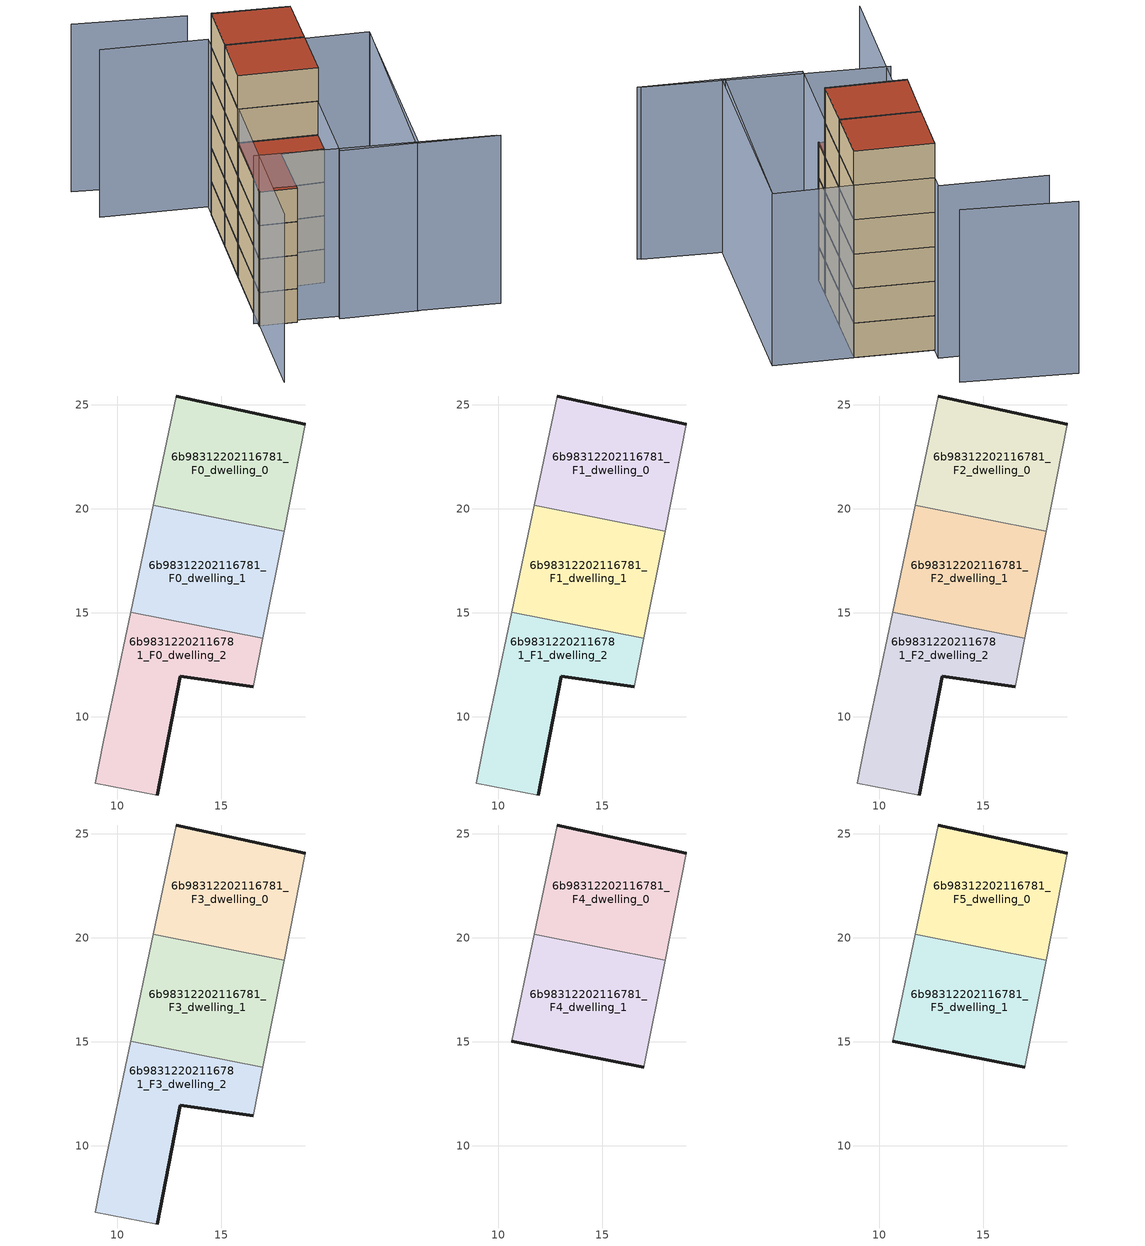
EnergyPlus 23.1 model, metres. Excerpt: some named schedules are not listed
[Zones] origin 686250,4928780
6b98312202116781_F0_dwelling_0
 floor ground (EU_floor_Construction): 18.01,18.93 19.04,24.08 12.84,25.43 11.73,20.18 z0
 wall outside (EU_wall_Construction): 12.84,25.43 19.04,24.08 z0:3
 wall adiabatic (EU_wall_Construction): 11.73,20.18 12.84,25.43 / 19.04,24.08 18.01,18.93 z0:3
 wall to 6b98312202116781_F0_dwelling_1 (EU_wall_Construction): 18.01,18.93 11.73,20.18 z0:3
6b98312202116781_F0_dwelling_1
 floor ground (EU_floor_Construction): 16.98,13.77 18.01,18.93 11.73,20.18 10.64,15.04 z0
 wall adiabatic (EU_wall_Construction): 10.64,15.04 11.73,20.18 / 18.01,18.93 16.98,13.77 z0:3
 wall to 6b98312202116781_F0_dwelling_2 (EU_wall_Construction): 16.98,13.77 10.63,15.04 z0:3
6b98312202116781_F0_dwelling_2
 floor ground (EU_floor_Construction): 11.92,6.25 13.02,11.96 16.52,11.45 16.98,13.77 10.64,15.04 9.31,8.79 8.93,6.82 z0
 wall outside (EU_wall_Construction): 16.52,11.45 13.02,11.96 11.92,6.25 z0:3
 wall adiabatic (EU_wall_Construction): 11.92,6.25 8.93,6.82 9.31,8.79 10.64,15.04 / 16.98,13.77 16.52,11.45 z0:3
6b98312202116781_F1_dwelling_0
 floor to 6b98312202116781_F0_dwelling_0 (EU_floor_Construction): 18.01,18.93 19.04,24.08 12.84,25.43 11.73,20.18 z3
 wall outside (EU_wall_Construction): 12.84,25.43 19.04,24.08 z3:6
 wall adiabatic (EU_wall_Construction): 11.73,20.18 12.84,25.43 / 19.04,24.08 18.01,18.93 z3:6
 wall to 6b98312202116781_F1_dwelling_1 (EU_wall_Construction): 18.01,18.93 11.73,20.18 z3:6
6b98312202116781_F1_dwelling_1
 floor to 6b98312202116781_F0_dwelling_1 (EU_floor_Construction): 16.98,13.77 18.01,18.93 11.73,20.18 10.63,15.04 z3
 wall adiabatic (EU_wall_Construction): 10.64,15.04 11.73,20.18 / 18.01,18.93 16.98,13.77 z3:6
 wall to 6b98312202116781_F1_dwelling_2 (EU_wall_Construction): 16.98,13.77 10.63,15.04 z3:6
6b98312202116781_F1_dwelling_2
 floor to 6b98312202116781_F0_dwelling_2 (EU_floor_Construction): 11.92,6.25 13.02,11.96 16.52,11.45 16.98,13.77 10.63,15.04 9.31,8.79 8.93,6.82 z3
 wall outside (EU_wall_Construction): 16.52,11.45 13.02,11.96 11.92,6.25 z3:6
 wall adiabatic (EU_wall_Construction): 11.92,6.25 8.93,6.82 9.31,8.79 10.64,15.04 / 16.98,13.77 16.52,11.45 z3:6
6b98312202116781_F2_dwelling_0
 floor to 6b98312202116781_F1_dwelling_0 (EU_floor_Construction): 18.01,18.93 19.04,24.08 12.84,25.43 11.73,20.18 z6
 wall outside (EU_wall_Construction): 12.84,25.43 19.04,24.08 z6:9
 wall adiabatic (EU_wall_Construction): 11.73,20.18 12.84,25.43 / 19.04,24.08 18.01,18.93 z6:9
 wall to 6b98312202116781_F2_dwelling_1 (EU_wall_Construction): 18.01,18.93 11.73,20.18 z6:9
6b98312202116781_F2_dwelling_1
 floor to 6b98312202116781_F1_dwelling_1 (EU_floor_Construction): 16.98,13.77 18.01,18.93 11.73,20.18 10.63,15.04 z6
 wall adiabatic (EU_wall_Construction): 10.64,15.04 11.73,20.18 / 18.01,18.93 16.98,13.77 z6:9
 wall to 6b98312202116781_F2_dwelling_2 (EU_wall_Construction): 16.98,13.77 10.63,15.04 z6:9
6b98312202116781_F2_dwelling_2
 floor to 6b98312202116781_F1_dwelling_2 (EU_floor_Construction): 11.92,6.25 13.02,11.96 16.52,11.45 16.98,13.77 10.63,15.04 9.31,8.79 8.93,6.82 z6
 wall outside (EU_wall_Construction): 16.52,11.45 13.02,11.96 11.92,6.25 z6:9
 wall adiabatic (EU_wall_Construction): 11.92,6.25 8.93,6.82 9.31,8.79 10.64,15.04 / 16.98,13.77 16.52,11.45 z6:9
6b98312202116781_F3_dwelling_0
 floor to 6b98312202116781_F2_dwelling_0 (EU_floor_Construction): 18.01,18.93 19.04,24.08 12.84,25.43 11.73,20.18 z9
 wall outside (EU_wall_Construction): 12.84,25.43 19.04,24.08 z9:12
 wall adiabatic (EU_wall_Construction): 11.73,20.18 12.84,25.43 / 19.04,24.08 18.01,18.93 z9:12
 wall to 6b98312202116781_F3_dwelling_1 (EU_wall_Construction): 18.01,18.93 11.73,20.18 z9:12
6b98312202116781_F3_dwelling_1
 floor to 6b98312202116781_F2_dwelling_1 (EU_floor_Construction): 16.98,13.77 18.01,18.93 11.73,20.18 10.63,15.04 z9
 wall adiabatic (EU_wall_Construction): 10.64,15.04 11.73,20.18 / 18.01,18.93 16.98,13.77 z9:12
 wall to 6b98312202116781_F3_dwelling_2 (EU_wall_Construction): 16.98,13.77 10.63,15.04 z9:12
6b98312202116781_F3_dwelling_2
 floor to 6b98312202116781_F2_dwelling_2 (EU_floor_Construction): 11.92,6.25 13.02,11.96 16.52,11.45 16.98,13.77 10.63,15.04 9.31,8.79 8.93,6.82 z9
 wall outside (EU_wall_Construction): 16.52,11.45 13.02,11.96 11.92,6.25 z9:12
 wall adiabatic (EU_wall_Construction): 11.92,6.25 8.93,6.82 9.31,8.79 10.64,15.04 / 16.98,13.77 16.52,11.45 z9:12
 roof outside (EU_roof_Construction): 16.98,13.77 16.52,11.45 13.02,11.96 11.92,6.25 8.93,6.82 9.31,8.79 10.64,15.04 z12
6b98312202116781_F4_dwelling_0
 floor to 6b98312202116781_F3_dwelling_0 (EU_floor_Construction): 18.01,18.93 19.04,24.08 12.84,25.43 11.73,20.18 z12
 wall outside (EU_wall_Construction): 12.84,25.43 19.04,24.08 z12:15
 wall adiabatic (EU_wall_Construction): 11.73,20.18 12.84,25.43 / 19.04,24.08 18.01,18.93 z12:15
 wall to 6b98312202116781_F4_dwelling_1 (EU_wall_Construction): 18.01,18.93 11.73,20.18 z12:15
6b98312202116781_F4_dwelling_1
 floor to 6b98312202116781_F3_dwelling_1 (EU_floor_Construction): 16.98,13.77 18.01,18.93 11.73,20.18 10.63,15.04 z12
 wall outside (EU_wall_Construction): 16.98,13.77 10.64,15.04 z12:15
 wall adiabatic (EU_wall_Construction): 10.64,15.04 11.73,20.18 / 18.01,18.93 16.98,13.77 z12:15
6b98312202116781_F5_dwelling_0
 floor to 6b98312202116781_F4_dwelling_0 (EU_floor_Construction): 18.01,18.93 19.04,24.08 12.84,25.43 11.73,20.18 z15
 wall outside (EU_wall_Construction): 12.84,25.43 19.04,24.08 z15:18
 wall adiabatic (EU_wall_Construction): 11.73,20.18 12.84,25.43 / 19.04,24.08 18.01,18.93 z15:18
 wall to 6b98312202116781_F5_dwelling_1 (EU_wall_Construction): 18.01,18.93 11.73,20.18 z15:18
 roof outside (EU_roof_Construction): 19.04,24.08 18.01,18.93 11.73,20.18 12.84,25.43 z18
6b98312202116781_F5_dwelling_1
 floor to 6b98312202116781_F4_dwelling_1 (EU_floor_Construction): 16.98,13.77 18.01,18.93 11.73,20.18 10.63,15.04 z15
 wall outside (EU_wall_Construction): 16.98,13.77 10.64,15.04 z15:18
 wall adiabatic (EU_wall_Construction): 10.64,15.04 11.73,20.18 / 18.01,18.93 16.98,13.77 z15:18
 roof outside (EU_roof_Construction): 18.01,18.93 16.98,13.77 10.64,15.04 11.73,20.18 z18
shading: 8.7,7.42 27.65,2.95 / 27.93,2.81 21.24,4.26 / 21.24,4.26 25.27,22.72 / 4.6,28.51 13.12,26.73 / 13.12,26.73 7.02,-2.49 / 13.14,30.93 4.19,33.29 / 25.29,22.8 21.48,4.21 / 21.48,4.21 15.24,5.49 / 15.24,5.49 19.04,24.08 / 19.04,24.08 25.29,22.8 z0:15
[Building]
EU S2 Campaign: North Axis=0; Terrain=City; Solar Distribution=FullExterior
[Site:Location]
Bologna: Latitude=44.5; Longitude=11.25; Time Zone=1; Elevation=37
[SizingPeriod:WeatherFileDays]
AnnualSizingPeriod: Begin Month=1; Begin Day of Month=1; End Month=12; End Day of Month=31; Day of Week for Start Day=Monday; Use Weather File Daylight Saving Period=No; Use Weather File Rain and Snow Indicators=No
[MATERIAL]
EU_InternalMass_Material: Roughness=MediumRough; Thickness=0.1; Conductivity=1; Density=1800; Specific Heat=900; Thermal Absorptance=0.9; Solar Absorptance=0.7; Visible Absorptance=0.7
[MATERIAL:NOMASS] Roughness=MediumRough; Thermal Absorptance=0.9; Solar Absorptance=0.7; Visible Absorptance=0.7
Name | Thermal Resistance
EU_wall_NoMass | 0.905828
EU_roof_NoMass | 0.37593
EU_floor_NoMass | 0.67114
[CONSTRUCTION]
EU_wall_Construction: EU_wall_NoMass
EU_roof_Construction: EU_roof_NoMass
EU_floor_Construction: EU_floor_NoMass
EU_InternalMass_Construction: EU_InternalMass_Material
[ZONE] Type=1; Multiplier=1; Ceiling Height=autocalculate; Floor Area=autocalculate; Part of Total Floor Area=Yes
Name | Volume
6b98312202116781_F0_dwelling_0; 6b98312202116781_F0_dwelling_1; 6b98312202116781_F1_dwelling_1; 6b98312202116781_F2_dwelling_1; 6b98312202116781_F3_dwelling_1; 6b98312202116781_F4_dwelling_1; 6b98312202116781_F5_dwelling_1 | 101.545
6b98312202116781_F1_dwelling_0; 6b98312202116781_F2_dwelling_0; 6b98312202116781_F3_dwelling_0; 6b98312202116781_F4_dwelling_0; 6b98312202116781_F5_dwelling_0 | 101.547
6b98312202116781_F0_dwelling_2 | 101.56
6b98312202116781_F1_dwelling_2; 6b98312202116781_F2_dwelling_2; 6b98312202116781_F3_dwelling_2 | 101.561
[INTERNALMASS] Construction=EU_InternalMass_Construction
Name | Zone or ZoneList | Surface Area
6b98312202116781_F0_dwelling_0_EU_InternalMass | 6b98312202116781_F0_dwelling_0 | 33.8485
6b98312202116781_F0_dwelling_1_EU_InternalMass | 6b98312202116781_F0_dwelling_1 | 33.8486
6b98312202116781_F0_dwelling_2_EU_InternalMass | 6b98312202116781_F0_dwelling_2 | 33.8529
6b98312202116781_F1_dwelling_0_EU_InternalMass | 6b98312202116781_F1_dwelling_0 | 33.8485
6b98312202116781_F1_dwelling_1_EU_InternalMass | 6b98312202116781_F1_dwelling_1 | 33.8486
6b98312202116781_F1_dwelling_2_EU_InternalMass | 6b98312202116781_F1_dwelling_2 | 33.8529
6b98312202116781_F2_dwelling_0_EU_InternalMass | 6b98312202116781_F2_dwelling_0 | 33.8485
6b98312202116781_F2_dwelling_1_EU_InternalMass | 6b98312202116781_F2_dwelling_1 | 33.8486
6b98312202116781_F2_dwelling_2_EU_InternalMass | 6b98312202116781_F2_dwelling_2 | 33.8529
6b98312202116781_F3_dwelling_0_EU_InternalMass | 6b98312202116781_F3_dwelling_0 | 33.8485
6b98312202116781_F3_dwelling_1_EU_InternalMass | 6b98312202116781_F3_dwelling_1 | 33.8486
6b98312202116781_F3_dwelling_2_EU_InternalMass | 6b98312202116781_F3_dwelling_2 | 33.8529
6b98312202116781_F4_dwelling_0_EU_InternalMass | 6b98312202116781_F4_dwelling_0 | 50.7774
6b98312202116781_F4_dwelling_1_EU_InternalMass | 6b98312202116781_F4_dwelling_1 | 50.775
6b98312202116781_F5_dwelling_0_EU_InternalMass | 6b98312202116781_F5_dwelling_0 | 50.7774
6b98312202116781_F5_dwelling_1_EU_InternalMass | 6b98312202116781_F5_dwelling_1 | 50.775
[OTHEREQUIPMENT] Fuel Type=Electricity; Design Level Calculation Method=Watts/Area; Power per Zone Floor Area=1; Fraction Latent=0; Fraction Radiant=0; Fraction Lost=0; Carbon Dioxide Generation Rate=0; EndUse Subcategory=EU_Step8_InternalGains
Name | Zone or ZoneList or Space or SpaceList | Schedule
EU_Step8_InternalGain_6b98312202116781_F0_dwelling_0_f000 | 6b98312202116781_F0_dwelling_0 | EU_Step8_GainSchedule_6b98312202116781_F0_dwelling_0_f000
EU_Step8_InternalGain_6b98312202116781_F0_dwelling_1_f000 | 6b98312202116781_F0_dwelling_1 | EU_Step8_GainSchedule_6b98312202116781_F0_dwelling_1_f000
EU_Step8_InternalGain_6b98312202116781_F0_dwelling_2_f000 | 6b98312202116781_F0_dwelling_2 | EU_Step8_GainSchedule_6b98312202116781_F0_dwelling_2_f000
EU_Step8_InternalGain_6b98312202116781_F1_dwelling_0_f000 | 6b98312202116781_F1_dwelling_0 | EU_Step8_GainSchedule_6b98312202116781_F1_dwelling_0_f000
EU_Step8_InternalGain_6b98312202116781_F1_dwelling_1_f000 | 6b98312202116781_F1_dwelling_1 | EU_Step8_GainSchedule_6b98312202116781_F1_dwelling_1_f000
EU_Step8_InternalGain_6b98312202116781_F1_dwelling_2_f000 | 6b98312202116781_F1_dwelling_2 | EU_Step8_GainSchedule_6b98312202116781_F1_dwelling_2_f000
EU_Step8_InternalGain_6b98312202116781_F2_dwelling_0_f000 | 6b98312202116781_F2_dwelling_0 | EU_Step8_GainSchedule_6b98312202116781_F2_dwelling_0_f000
EU_Step8_InternalGain_6b98312202116781_F2_dwelling_1_f000 | 6b98312202116781_F2_dwelling_1 | EU_Step8_GainSchedule_6b98312202116781_F2_dwelling_1_f000
EU_Step8_InternalGain_6b98312202116781_F2_dwelling_2_f000 | 6b98312202116781_F2_dwelling_2 | EU_Step8_GainSchedule_6b98312202116781_F2_dwelling_2_f000
EU_Step8_InternalGain_6b98312202116781_F3_dwelling_0_f000 | 6b98312202116781_F3_dwelling_0 | EU_Step8_GainSchedule_6b98312202116781_F3_dwelling_0_f000
EU_Step8_InternalGain_6b98312202116781_F3_dwelling_1_f000 | 6b98312202116781_F3_dwelling_1 | EU_Step8_GainSchedule_6b98312202116781_F3_dwelling_1_f000
EU_Step8_InternalGain_6b98312202116781_F3_dwelling_2_f000 | 6b98312202116781_F3_dwelling_2 | EU_Step8_GainSchedule_6b98312202116781_F3_dwelling_2_f000
EU_Step8_InternalGain_6b98312202116781_F4_dwelling_0_f000 | 6b98312202116781_F4_dwelling_0 | EU_Step8_GainSchedule_6b98312202116781_F4_dwelling_0_f000
EU_Step8_InternalGain_6b98312202116781_F4_dwelling_1_f000 | 6b98312202116781_F4_dwelling_1 | EU_Step8_GainSchedule_6b98312202116781_F4_dwelling_1_f000
EU_Step8_InternalGain_6b98312202116781_F5_dwelling_0_f000 | 6b98312202116781_F5_dwelling_0 | EU_Step8_GainSchedule_6b98312202116781_F5_dwelling_0_f000
EU_Step8_InternalGain_6b98312202116781_F5_dwelling_1_f000 | 6b98312202116781_F5_dwelling_1 | EU_Step8_GainSchedule_6b98312202116781_F5_dwelling_1_f000
[ZONEVENTILATION:DESIGNFLOWRATE] Schedule=EU_AlwaysOn; Design Flow Rate Calculation Method=AirChanges/Hour; Air Changes per Hour=0.73129; Ventilation Type=Natural; Fan Pressure Rise=0; Fan Total Efficiency=1; Constant Term Coefficient=1; Temperature Term Coefficient=0; Velocity Term Coefficient=0; Velocity Squared Term Coefficient=0; Minimum Indoor Temperature=-100; Maximum Indoor Temperature=100; Delta Temperature=-100; Minimum Outdoor Temperature=-100; Maximum Outdoor Temperature=100; Maximum Wind Speed=40
Name | Zone or ZoneList or Space or SpaceList
EU_ConstantAir_6b98312202116781_F0_dwelling_0 | 6b98312202116781_F0_dwelling_0
EU_ConstantAir_6b98312202116781_F0_dwelling_1 | 6b98312202116781_F0_dwelling_1
EU_ConstantAir_6b98312202116781_F0_dwelling_2 | 6b98312202116781_F0_dwelling_2
EU_ConstantAir_6b98312202116781_F1_dwelling_0 | 6b98312202116781_F1_dwelling_0
EU_ConstantAir_6b98312202116781_F1_dwelling_1 | 6b98312202116781_F1_dwelling_1
EU_ConstantAir_6b98312202116781_F1_dwelling_2 | 6b98312202116781_F1_dwelling_2
EU_ConstantAir_6b98312202116781_F2_dwelling_0 | 6b98312202116781_F2_dwelling_0
EU_ConstantAir_6b98312202116781_F2_dwelling_1 | 6b98312202116781_F2_dwelling_1
EU_ConstantAir_6b98312202116781_F2_dwelling_2 | 6b98312202116781_F2_dwelling_2
EU_ConstantAir_6b98312202116781_F3_dwelling_0 | 6b98312202116781_F3_dwelling_0
EU_ConstantAir_6b98312202116781_F3_dwelling_1 | 6b98312202116781_F3_dwelling_1
EU_ConstantAir_6b98312202116781_F3_dwelling_2 | 6b98312202116781_F3_dwelling_2
EU_ConstantAir_6b98312202116781_F4_dwelling_0 | 6b98312202116781_F4_dwelling_0
EU_ConstantAir_6b98312202116781_F4_dwelling_1 | 6b98312202116781_F4_dwelling_1
EU_ConstantAir_6b98312202116781_F5_dwelling_0 | 6b98312202116781_F5_dwelling_0
EU_ConstantAir_6b98312202116781_F5_dwelling_1 | 6b98312202116781_F5_dwelling_1
[HVACTEMPLATE:THERMOSTAT] Constant Heating Setpoint=20; Constant Cooling Setpoint=50
EU_HeatOnly_6b98312202116781_F0_dwelling_0; EU_HeatOnly_6b98312202116781_F0_dwelling_1; EU_HeatOnly_6b98312202116781_F0_dwelling_2; EU_HeatOnly_6b98312202116781_F1_dwelling_0; EU_HeatOnly_6b98312202116781_F1_dwelling_1; EU_HeatOnly_6b98312202116781_F1_dwelling_2; EU_HeatOnly_6b98312202116781_F2_dwelling_0; EU_HeatOnly_6b98312202116781_F2_dwelling_1; EU_HeatOnly_6b98312202116781_F2_dwelling_2; EU_HeatOnly_6b98312202116781_F3_dwelling_0; EU_HeatOnly_6b98312202116781_F3_dwelling_1; EU_HeatOnly_6b98312202116781_F3_dwelling_2; EU_HeatOnly_6b98312202116781_F4_dwelling_0; EU_HeatOnly_6b98312202116781_F4_dwelling_1; EU_HeatOnly_6b98312202116781_F5_dwelling_0; EU_HeatOnly_6b98312202116781_F5_dwelling_1
[HVACTEMPLATE:ZONE:IDEALLOADSAIRSYSTEM] System Availability Schedule=EU_AlwaysOn; Maximum Heating Supply Air Temperature=50; Minimum Cooling Supply Air Temperature=13; Maximum Heating Supply Air Humidity Ratio=0.0156; Minimum Cooling Supply Air Humidity Ratio=0.0077; Heating Limit=NoLimit; Cooling Limit=NoLimit; Heating Availability Schedule=EU_AlwaysOn; Cooling Availability Schedule=EU_CoolingOff; Dehumidification Control Type=ConstantSensibleHeatRatio; Cooling Sensible Heat Ratio=0.7; Dehumidification Setpoint=60; Humidification Control Type=None; Humidification Setpoint=30; Outdoor Air Method=None; Outdoor Air Flow Rate per Person=0.00944; Outdoor Air Flow Rate per Zone Floor Area=0; Outdoor Air Flow Rate per Zone=0; Demand Controlled Ventilation Type=None; Outdoor Air Economizer Type=NoEconomizer; Heat Recovery Type=None; Sensible Heat Recovery Effectiveness=0.7; Latent Heat Recovery Effectiveness=0.65
Name | Template Thermostat
6b98312202116781_F0_dwelling_0 | EU_HeatOnly_6b98312202116781_F0_dwelling_0
6b98312202116781_F0_dwelling_1 | EU_HeatOnly_6b98312202116781_F0_dwelling_1
6b98312202116781_F0_dwelling_2 | EU_HeatOnly_6b98312202116781_F0_dwelling_2
6b98312202116781_F1_dwelling_0 | EU_HeatOnly_6b98312202116781_F1_dwelling_0
6b98312202116781_F1_dwelling_1 | EU_HeatOnly_6b98312202116781_F1_dwelling_1
6b98312202116781_F1_dwelling_2 | EU_HeatOnly_6b98312202116781_F1_dwelling_2
6b98312202116781_F2_dwelling_0 | EU_HeatOnly_6b98312202116781_F2_dwelling_0
6b98312202116781_F2_dwelling_1 | EU_HeatOnly_6b98312202116781_F2_dwelling_1
6b98312202116781_F2_dwelling_2 | EU_HeatOnly_6b98312202116781_F2_dwelling_2
6b98312202116781_F3_dwelling_0 | EU_HeatOnly_6b98312202116781_F3_dwelling_0
6b98312202116781_F3_dwelling_1 | EU_HeatOnly_6b98312202116781_F3_dwelling_1
6b98312202116781_F3_dwelling_2 | EU_HeatOnly_6b98312202116781_F3_dwelling_2
6b98312202116781_F4_dwelling_0 | EU_HeatOnly_6b98312202116781_F4_dwelling_0
6b98312202116781_F4_dwelling_1 | EU_HeatOnly_6b98312202116781_F4_dwelling_1
6b98312202116781_F5_dwelling_0 | EU_HeatOnly_6b98312202116781_F5_dwelling_0
6b98312202116781_F5_dwelling_1 | EU_HeatOnly_6b98312202116781_F5_dwelling_1
[SIZING:ZONE] Zone Cooling Design Supply Air Temperature Input Method=SupplyAirTemperature; Zone Cooling Design Supply Air Temperature=13; Zone Heating Design Supply Air Temperature Input Method=SupplyAirTemperature; Zone Heating Design Supply Air Temperature=50; Zone Cooling Design Supply Air Humidity Ratio=0.008; Zone Heating Design Supply Air Humidity Ratio=0.008; Cooling Design Air Flow Method=DesignDay; Cooling Design Air Flow Rate=0; Cooling Minimum Air Flow per Zone Floor Area=0.000762; Cooling Minimum Air Flow=0; Cooling Minimum Air Flow Fraction=0.2; Heating Design Air Flow Method=DesignDay; Heating Design Air Flow Rate=0; Heating Maximum Air Flow per Zone Floor Area=0.002032; Heating Maximum Air Flow=0.141576; Heating Maximum Air Flow Fraction=0.3; Account for Dedicated Outdoor Air System=No; Dedicated Outdoor Air System Control Strategy=NeutralSupplyAir; Dedicated Outdoor Air Low Setpoint Temperature for Design=autosize; Dedicated Outdoor Air High Setpoint Temperature for Design=autosize; Zone Load Sizing Method=Sensible Load Only No Latent Load; Zone Latent Cooling Design Supply Air Humidity Ratio Input Method=HumidityRatioDifference; Zone Cooling Design Supply Air Humidity Ratio Difference=0.005; Zone Latent Heating Design Supply Air Humidity Ratio Input Method=HumidityRatioDifference; Zone Humidification Design Supply Air Humidity Ratio Difference=0.005
6b98312202116781_F0_dwelling_0; 6b98312202116781_F0_dwelling_1; 6b98312202116781_F0_dwelling_2; 6b98312202116781_F1_dwelling_0; 6b98312202116781_F1_dwelling_1; 6b98312202116781_F1_dwelling_2; 6b98312202116781_F2_dwelling_0; 6b98312202116781_F2_dwelling_1; 6b98312202116781_F2_dwelling_2; 6b98312202116781_F3_dwelling_0; 6b98312202116781_F3_dwelling_1; 6b98312202116781_F3_dwelling_2; 6b98312202116781_F4_dwelling_0; 6b98312202116781_F4_dwelling_1; 6b98312202116781_F5_dwelling_0; 6b98312202116781_F5_dwelling_1
[SCHEDULE:FILE]
EU_Step8_GainSchedule_6b98312202116781_F0_dwelling_0_f000: File=../../schedules/6b98312202116781/6b98312202116781_F0_dwelling_0_f000_gain.csv; Column Number=1; Rows to Skip at Top=0; Number of Hours of Data=8760; Column Separator=Comma; Interpolate to Timestep=No; Minutes per Item=60; Adjust Schedule for Daylight Savings=Yes
